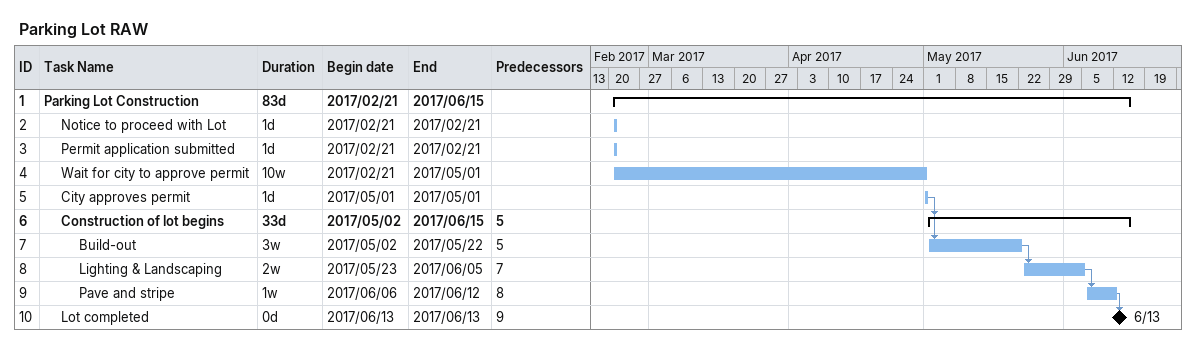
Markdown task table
Parking Lot RAW

| ID | Level | Task | Duration | Start | Finish | Predecessors |
|---|---|---|---|---|---|---|
| 1 | 1 | **Parking Lot Construction** | 83d | 2017-02-21 | 2017-06-15 |  |
| 2 | 2 | Notice to proceed with Lot | 1d | 2017-02-21 | 2017-02-21 |  |
| 3 | 2 | Permit application submitted | 1d | 2017-02-21 | 2017-02-21 |  |
| 4 | 2 | Wait for city to approve permit | 10w | 2017-02-21 | 2017-05-01 |  |
| 5 | 2 | City approves permit | 1d | 2017-05-01 | 2017-05-01 |  |
| 6 | 2 | **Construction of lot begins** | 33d | 2017-05-02 | 2017-06-15 | 5 |
| 7 | 3 | Build-out | 3w | 2017-05-02 | 2017-05-22 | 5 |
| 8 | 3 | Lighting & Landscaping | 2w | 2017-05-23 | 2017-06-05 | 7 |
| 9 | 3 | Pave and stripe | 1w | 2017-06-06 | 2017-06-12 | 8 |
| 10 | 2 | Lot completed | 0d | 2017-06-13 | 2017-06-13 | 9 |
